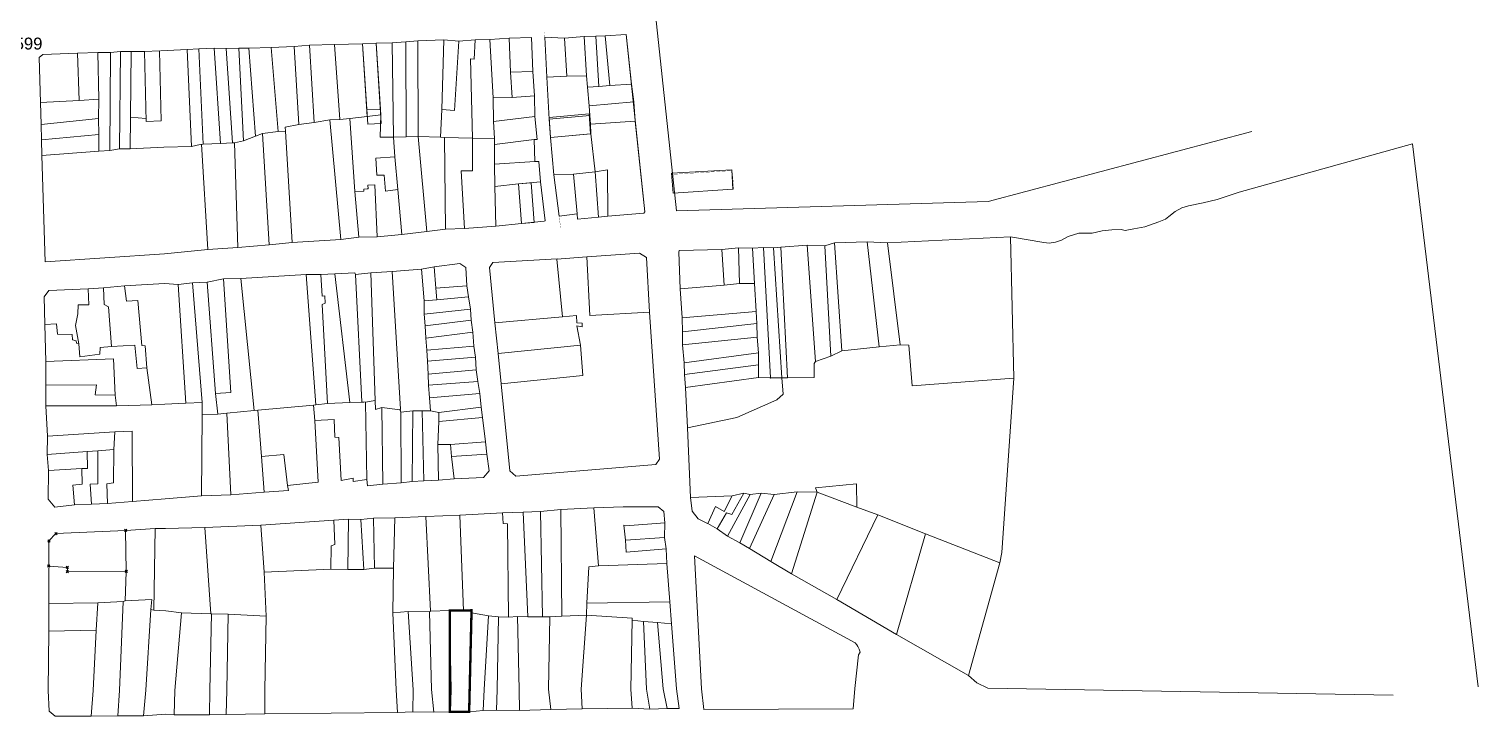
# Model space of a CAD drawing. Header units: millimetres. Extents: x 613361 to 614677, y 1317501 to 1318598.
# Drawn here: x 614068 to 614677, y 1317911 to 1318200 of the extents above; entities that cross this region are included whole.
import ezdxf

# ---------------------------------------------------------------- set-up
doc = ezdxf.new("R2010")
doc.units = ezdxf.units.MM
doc.header["$PDMODE"] = 35
doc.header["$PDSIZE"] = 0.5
for name, color, linetype in [('2', 7, 'Continuous'), ('6', 7, 'Continuous'), ('CVL_CUADCON_LIN', 8, 'Continuous'), ('CVL_CUADCON_TIT', 1, 'Continuous'), ('CVL_PUNTO', 250, 'Continuous')]:
    doc.layers.add(name, color=color, linetype=linetype)
doc.layers.add('muebles', color=7, linetype='Continuous', lineweight=0, true_color=0x404040)
doc.layers.add('Nivel 2', color=7, linetype='Continuous', lineweight=0)
doc.styles.add('HECTOR LOPEZ', font='arial.ttf')
doc.dimstyles.get("Standard").update_dxf_attribs({"dimtxt": 5, "dimasz": 0.18, "dimexe": 0.18, "dimexo": 0.0625, "dimgap": 0.09, "dimtad": 0, "dimtih": 1, "dimtoh": 1, "dimdec": 4, "dimzin": 0, "dimdsep": 46, "dimtxsty": 'HECTOR LOPEZ', "dimcen": 0.09, "dimadec": 0, "dimazin": 0, "dimtfac": 1, "dimtdec": 4, "dimtofl": 0, "dimtmove": 2, "dimatfit": 3, "dimfxl": 0.18, "dimtolj": 1, "dimtzin": 0, "dimarcsym": 0})

# ---------------------------------------------------------------- blocks, each defined once
blk = doc.blocks.new('*D303')
at = {"color": 0, "linetype": 'ByBlock', "lineweight": -2, "transparency": 16777216}
for p, q in [((614058.18, 1318188.68), (614059.2, 1318190.19)), ((614059.25, 1318189.94), (614060.99, 1318188.76)), ((614060.21, 1318187.3), (614061.24, 1318188.8))]:
    blk.add_line(p, q, dxfattribs=at)
at = {"color": 0, "linetype": 'ByBlock', "transparency": 16777216}
for points in [[(614059.27, 1318189.96), (614059.23, 1318189.91), (614059.1, 1318190.04)], [(614061, 1318188.78), (614060.97, 1318188.73), (614061.14, 1318188.66)]]:
    blk.add_solid(points, dxfattribs=at)
at = {"layer": 'Defpoints', "color": 0, "linetype": 'ByBlock', "transparency": 16777216}
for p in [(614058.14, 1318188.63), (614060.18, 1318187.25), (614061.14, 1318188.66)]:
    blk.add_point(p, dxfattribs=at)
at = {"color": 0, "linetype": 'ByBlock', "lineweight": 0, "transparency": 16777216, "insert": (614063.12, 1318193.75), "char_height": 5, "attachment_point": 5, "style": 'HECTOR LOPEZ'}
blk.add_mtext('\\A1;2.4599', dxfattribs=at)

msp = doc.modelspace()

# ---------------------------------------------------------------- linework, layer by layer
at = {"color": 1, "linetype": 'ByBlock', "lineweight": 0, "flags": 128}
for points in [[(614273.79665, 1318134.81979), (614279.05326, 1318135.31626), (614280.32778, 1318118.69086)], [(614275.07365, 1318118.16879), (614273.79665, 1318134.8199)], [(614275.07365, 1318118.16879), (614280.32778, 1318118.69086)]]:
    msp.add_lwpolyline(points, dxfattribs=at)
msp.add_lwpolyline([(614275.07365, 1318118.16879), (614280.32645, 1318118.70824), (614279.05326, 1318135.31626), (614273.79665, 1318134.8199)], close=True, dxfattribs=at)
at = {"layer": '2', "color": 1, "linetype": 'ByBlock', "lineweight": 0}
for p, q in [((614269.86165, 1318196.09379), (614261.77965, 1318195.47979)), ((614270.37465, 1318181.77779), (614269.86165, 1318196.09379)), ((614293.04165, 1318196.10879), (614301.27665, 1318196.72279)), ((614293.04165, 1318196.10879), (614294.06365, 1318180.11779)), ((614301.27665, 1318196.72279), (614306.30965, 1318196.87879)), ((614301.27665, 1318196.72279), (614302.34965, 1318180.22379)), ((614306.30965, 1318196.87879), (614310.22365, 1318196.98179)), ((614306.30965, 1318196.87879), (614307.53665, 1318175.81079)), ((614310.22365, 1318196.98179), (614312.11165, 1318176.16879)), ((614097.11365, 1318190.09779), (614088.57965, 1318189.74579)), ((614097.44165, 1318170.39479), (614097.11365, 1318190.09779)), ((614097.11365, 1318190.09779), (614102.45065, 1318190.02579)), ((614102.45065, 1318190.02579), (614102.04865, 1318148.88679)), ((614102.45065, 1318190.02579), (614106.56365, 1318190.40479)), ((614106.10965, 1318149.56879), (614106.56365, 1318190.40479)), ((614106.56365, 1318190.40479), (614111.13665, 1318190.42979)), ((614111.13665, 1318190.42979), (614110.85365, 1318162.85079)), ((614111.13665, 1318190.42979), (614116.57864, 1318190.51171)), ((614134.59465, 1318191.33879), (614139.52565, 1318191.64679)), ((614139.52565, 1318191.64679), (614145.92965, 1318191.85379)), ((614139.52565, 1318191.64679), (614141.31865, 1318151.54179)), ((614145.92965, 1318191.85379), (614148.53665, 1318151.79979)), ((614145.92965, 1318191.85379), (614151.01365, 1318191.70479)), ((614151.01365, 1318191.70479), (614156.24965, 1318191.91079)), ((614151.01365, 1318191.70479), (614153.61965, 1318152.15779)), ((614156.24965, 1318191.91079), (614158.24565, 1318152.97379)), ((614160.51965, 1318191.81179), (614156.24965, 1318191.91079)), ((614160.51965, 1318191.81179), (614169.82165, 1318192.17279)), ((614163.22665, 1318154.95679), (614160.51965, 1318191.81179)), ((614169.82165, 1318192.17279), (614179.53065, 1318192.53479)), ((614169.82165, 1318192.17279), (614172.88465, 1318156.84079)), ((614179.53065, 1318192.53479), (614185.98665, 1318193.09679)), ((614179.53065, 1318192.53479), (614181.47365, 1318159.79079)), ((614185.98665, 1318193.09679), (614196.40765, 1318193.35779)), ((614185.98665, 1318193.09679), (614187.92965, 1318160.60679)), ((614196.40765, 1318193.35779), (614208.30265, 1318193.66979)), ((614196.40765, 1318193.35779), (614198.70565, 1318161.88279)), ((614208.30265, 1318193.66979), (614214.04665, 1318194.02879)), ((614208.30265, 1318193.66979), (614210.24465, 1318163.10879)), ((614214.04665, 1318194.02879), (614220.70565, 1318194.13379)), ((614214.04665, 1318194.02879), (614215.88765, 1318163.92479)), ((614226.39965, 1318194.49279), (614220.70565, 1318194.13379)), ((614220.70565, 1318194.13379), (614221.27865, 1318154.48479)), ((614226.39965, 1318194.49279), (614231.43165, 1318194.90279)), ((614226.61665, 1318154.69179), (614226.39965, 1318194.49279)), ((614231.43165, 1318194.90279), (614242.41165, 1318195.31579)), ((614231.43165, 1318194.90279), (614231.59765, 1318154.79579)), ((614241.50665, 1318166.12379), (614242.41165, 1318195.31579)), ((614242.41165, 1318195.31579), (614248.66465, 1318194.76079)), ((614248.66465, 1318194.76079), (614246.89565, 1318165.72079)), ((614248.66465, 1318194.76079), (614255.52665, 1318195.37479)), ((614255.52665, 1318195.37479), (614255.17365, 1318187.25079)), ((614261.77965, 1318195.47979), (614255.52665, 1318195.37479)), ((614261.77965, 1318195.47979), (614263.05865, 1318171.01079)), ((614088.57965, 1318189.74579), (614089.21265, 1318169.89079)), ((614255.17365, 1318187.25079), (614253.64865, 1318187.40279)), ((614253.64865, 1318187.40279), (614254.47365, 1318154.04879)), ((614279.77865, 1318182.08879), (614270.37465, 1318181.77779)), ((614271.03965, 1318171.16779), (614270.37465, 1318181.77779)), ((614279.77865, 1318182.08879), (614280.44365, 1318171.83379)), ((614294.06365, 1318180.11779), (614285.72765, 1318179.70579)), ((614285.72765, 1318179.70579), (614286.69965, 1318162.03979)), ((614302.34965, 1318180.22379), (614294.06365, 1318180.11779)), ((614302.34965, 1318180.22379), (614302.70765, 1318175.45179)), ((614280.44365, 1318171.83379), (614271.03965, 1318171.16779)), ((614280.44365, 1318171.83379), (614280.59865, 1318163.15279)), ((614307.53665, 1318175.81079), (614302.70765, 1318175.45179)), ((614302.70765, 1318175.45179), (614303.42165, 1318167.58379)), ((614312.11165, 1318176.16879), (614307.53665, 1318175.81079)), ((614312.11165, 1318176.16879), (614321.26165, 1318176.78379)), ((614321.26165, 1318176.78379), (614322.22965, 1318169.37179)), ((614073.00765, 1318169.03879), (614089.21265, 1318169.89079)), ((614073.26865, 1318159.84779), (614073.00765, 1318169.03879)), ((614089.21265, 1318169.89079), (614097.44165, 1318170.39479)), ((614097.44165, 1318170.39479), (614097.38965, 1318162.36979)), ((614241.50665, 1318166.12379), (614241.00265, 1318154.44679)), ((614246.89565, 1318165.72079), (614241.50665, 1318166.12379)), ((614263.05865, 1318171.01079), (614271.03965, 1318171.16779)), ((614263.26565, 1318161.11079), (614263.05865, 1318171.01079)), ((614322.22965, 1318169.37179), (614303.42165, 1318167.58379)), ((614303.42165, 1318167.58379), (614303.77865, 1318163.52279)), ((614322.74065, 1318161.24979), (614322.22965, 1318169.37179)), ((614097.38965, 1318162.36979), (614073.26865, 1318159.84779)), ((614073.26865, 1318159.84779), (614073.36065, 1318153.34779)), ((614097.48265, 1318155.66579), (614097.38965, 1318162.36979)), ((614110.85365, 1318162.85079), (614110.68165, 1318149.64579)), ((614110.85365, 1318162.85079), (614117.28205, 1318162.27842)), ((614181.47365, 1318159.79079), (614175.78065, 1318158.61979)), ((614187.92965, 1318160.60679), (614181.47365, 1318159.79079)), ((614194.53765, 1318161.82979), (614187.92965, 1318160.60679)), ((614198.70565, 1318161.88279), (614194.53765, 1318161.82979)), ((614199.18065, 1318111.57279), (614194.53765, 1318161.82979)), ((614198.70565, 1318161.88279), (614202.92465, 1318162.29179)), ((614210.24465, 1318163.10879), (614202.92465, 1318162.29179)), ((614205.01965, 1318131.62979), (614202.92465, 1318162.29179)), ((614215.88765, 1318163.92479), (614210.24465, 1318163.10879)), ((614215.88765, 1318163.92479), (614215.68665, 1318154.53279)), ((614280.59865, 1318163.15279), (614263.26565, 1318161.11079)), ((614263.67465, 1318153.95279), (614263.26565, 1318161.11079)), ((614281.61865, 1318153.50779), (614280.59865, 1318163.15279)), ((614303.77865, 1318163.52279), (614286.69965, 1318162.03979)), ((614286.69965, 1318162.03979), (614287.26165, 1318154.32279)), ((614304.03465, 1318159.96879), (614303.77865, 1318163.52279)), ((614304.03465, 1318159.96879), (614322.74065, 1318161.24979)), ((614304.08665, 1318155.85679), (614304.03465, 1318159.96879)), ((614097.48265, 1318155.66579), (614073.36065, 1318153.34779)), ((614073.36065, 1318153.34779), (614073.55365, 1318146.84779)), ((614097.47665, 1318148.60679), (614097.48265, 1318155.66579)), ((614158.24565, 1318152.97379), (614163.22665, 1318154.95679)), ((614166.27565, 1318155.97379), (614163.22665, 1318154.95679)), ((614172.88465, 1318156.84079), (614166.27565, 1318155.97379)), ((614169.08765, 1318109.21879), (614166.27565, 1318155.97379)), ((614175.88365, 1318157.04579), (614172.88465, 1318156.84079)), ((614175.78065, 1318158.61979), (614175.88365, 1318157.04579)), ((614178.69565, 1318110.23979), (614175.88365, 1318157.04579)), ((614215.68665, 1318154.53279), (614221.27865, 1318154.48479)), ((614221.27865, 1318154.48479), (614226.61665, 1318154.69179)), ((614221.27865, 1318154.48479), (614221.78965, 1318146.26079)), ((614231.59765, 1318154.79579), (614226.61665, 1318154.69179)), ((614235.32265, 1318114.84479), (614231.59765, 1318154.79579)), ((614241.00265, 1318154.44679), (614231.59765, 1318154.79579)), ((614242.62865, 1318154.29579), (614241.00265, 1318154.44679)), ((614254.47365, 1318154.04879), (614242.62865, 1318154.29579)), ((614242.62865, 1318154.29579), (614243.04865, 1318115.91479)), ((614254.47365, 1318154.04879), (614263.67465, 1318153.95279)), ((614254.47365, 1318154.04879), (614254.47865, 1318140.39279)), ((614263.67465, 1318153.95279), (614263.62465, 1318151.46579)), ((614263.62465, 1318151.46579), (614280.39865, 1318153.50679)), ((614280.39865, 1318153.50679), (614281.61865, 1318153.50779)), ((614280.39865, 1318153.50679), (614280.65665, 1318144.26679)), ((614287.26165, 1318154.32279), (614304.08665, 1318155.85679)), ((614287.26165, 1318154.32279), (614288.58865, 1318138.63679)), ((614304.08665, 1318155.85679), (614305.97265, 1318139.91679)), ((614073.55365, 1318146.84779), (614097.47665, 1318148.60679)), ((614102.04865, 1318148.88679), (614097.47665, 1318148.60679)), ((614102.04865, 1318148.88679), (614106.10965, 1318149.56879)), ((614110.68165, 1318149.64579), (614106.10965, 1318149.56879)), ((614136.38765, 1318150.62479), (614139.99665, 1318151.43879)), ((614141.31865, 1318151.54179), (614139.99665, 1318151.43879)), ((614143.26565, 1318107.27279), (614140.65765, 1318151.48979)), ((614148.53665, 1318151.79979), (614141.31865, 1318151.54179)), ((614153.61965, 1318152.15779), (614148.53665, 1318151.79979)), ((614153.61965, 1318152.15779), (614154.43265, 1318152.10779)), ((614158.24565, 1318152.97379), (614154.43265, 1318152.10779)), ((614155.92265, 1318108.09379), (614154.43265, 1318152.10779)), ((614263.62465, 1318151.46579), (614263.62765, 1318143.13979)), ((614221.78965, 1318146.26079), (614213.85965, 1318145.59579)), ((614213.85965, 1318145.59579), (614214.26965, 1318138.53979)), ((614221.78965, 1318146.26079), (614223.06565, 1318132.50379)), ((614280.65665, 1318144.26679), (614263.62765, 1318143.13979)), ((614263.62765, 1318143.13979), (614263.83365, 1318133.74779)), ((614282.33365, 1318144.26779), (614280.65665, 1318144.26679)), ((614282.99765, 1318135.68879), (614282.33365, 1318144.26779)), ((614214.26965, 1318138.53979), (614217.31965, 1318138.49079)), ((614217.31965, 1318138.49079), (614217.82965, 1318131.73879)), ((614254.47865, 1318140.39279), (614249.64865, 1318140.38979)), ((614249.64865, 1318140.38979), (614251.08065, 1318116.17379)), ((614273.79665, 1318134.81979), (614282.99765, 1318135.68879)), ((614288.58865, 1318138.63679), (614296.92465, 1318138.99779)), ((614305.97265, 1318139.91679), (614296.92465, 1318138.99779)), ((614296.92465, 1318138.99779), (614298.35365, 1318122.24479)), ((614305.97265, 1318139.91679), (614311.15765, 1318140.78279)), ((614307.30165, 1318120.82879), (614305.97265, 1318139.91679)), ((614311.15765, 1318140.78279), (614311.26665, 1318121.23779)), ((614205.01965, 1318131.62979), (614208.83265, 1318131.83479)), ((614206.65365, 1318112.44079), (614205.01965, 1318131.62979)), ((614208.73065, 1318132.59679), (614210.20465, 1318132.80079)), ((614208.83265, 1318131.83479), (614208.73065, 1318132.59679)), ((614210.20465, 1318132.80079), (614210.56065, 1318132.80079)), ((614210.50865, 1318134.27279), (614213.35565, 1318134.47779)), ((614210.56065, 1318132.80079), (614210.50865, 1318134.27279)), ((614213.35565, 1318134.47779), (614214.32865, 1318112.59779)), ((614217.82965, 1318131.73879), (614223.06565, 1318132.50379)), ((614223.06565, 1318132.50379), (614224.69865, 1318113.61879)), ((614263.83365, 1318133.74779), (614273.79665, 1318134.81979)), ((614264.24665, 1318117.14679), (614263.83365, 1318133.74779)), ((614273.79665, 1318134.81979), (614275.07365, 1318118.16879)), ((614251.08065, 1318116.17379), (614264.24665, 1318117.14679)), ((614275.07365, 1318118.16879), (614264.24665, 1318117.14679)), ((614298.35365, 1318122.24479), (614298.50765, 1318120.11279)), ((614298.50765, 1318120.11279), (614307.30165, 1318120.82879)), ((614311.26665, 1318121.23779), (614307.30165, 1318120.82879)), ((614178.69565, 1318110.23979), (614199.18065, 1318111.57279)), ((614199.18065, 1318111.57279), (614206.65365, 1318112.44079)), ((614214.32865, 1318112.59779), (614206.65365, 1318112.44079)), ((614224.69865, 1318113.61879), (614214.32865, 1318112.59779)), ((614224.69865, 1318113.61879), (614235.32265, 1318114.84479)), ((614243.04865, 1318115.91479), (614235.32265, 1318114.84479)), ((614251.08065, 1318116.17379), (614243.04865, 1318115.91479)), ((614428.74665, 1318110.09179), (614480.34265, 1318112.56079)), ((614480.34265, 1318112.56079), (614481.78665, 1318053.21379)), ((614143.26565, 1318107.27279), (614155.92265, 1318108.09379)), ((614155.92265, 1318108.09379), (614169.08765, 1318109.21879)), ((614169.08765, 1318109.21879), (614178.69565, 1318110.23979)), ((614359.20765, 1318107.35779), (614366.17165, 1318108.07279)), ((614360.17865, 1318092.33079), (614359.20765, 1318107.35779)), ((614366.17165, 1318108.07279), (614366.63365, 1318093.04579)), ((614366.17165, 1318108.07279), (614372.01765, 1318107.87279)), ((614372.01765, 1318107.87279), (614376.64265, 1318108.12979)), ((614372.01765, 1318107.87279), (614372.88665, 1318093.09979)), ((614376.64265, 1318108.12979), (614379.61065, 1318053.35379)), ((614376.64265, 1318108.12979), (614380.91265, 1318108.03079)), ((614380.91265, 1318108.03079), (614384.01365, 1318108.23579)), ((614380.91265, 1318108.03079), (614384.38865, 1318053.35679)), ((614384.01365, 1318108.23579), (614395.04465, 1318109.15679)), ((614384.01365, 1318108.23579), (614386.72665, 1318053.45979)), ((614395.04465, 1318109.15679), (614398.46765, 1318060.21879)), ((614395.04465, 1318109.15679), (614402.41565, 1318108.90779)), ((614402.41565, 1318108.90779), (614406.48165, 1318110.07779)), ((614402.41565, 1318108.90779), (614404.97365, 1318062.55779)), ((614406.48165, 1318110.07779), (614420.15565, 1318110.49179)), ((614406.48165, 1318110.07779), (614409.54765, 1318064.79479)), ((614420.15565, 1318110.49179), (614425.20365, 1318066.47979)), ((614420.15565, 1318110.49179), (614428.74665, 1318110.09179)), ((614434.04865, 1318067.24679), (614428.74665, 1318110.09179)), ((614233.04065, 1318099.05379), (614220.68865, 1318098.03079)), ((614238.37765, 1318099.97179), (614233.04065, 1318099.05379)), ((614233.04065, 1318099.05379), (614234.11265, 1318085.75379)), ((614238.37765, 1318099.97179), (614239.04165, 1318091.08779)), ((614302.47765, 1318104.22479), (614289.87165, 1318103.30379)), ((614289.87165, 1318103.30379), (614292.21765, 1318079.08879)), ((614302.47765, 1318104.22479), (614303.70665, 1318079.55279)), ((614130.76465, 1318092.64479), (614136.81365, 1318093.35879)), ((614134.08665, 1318042.79279), (614130.76465, 1318092.64479)), ((614136.81365, 1318093.35879), (614142.96465, 1318093.56579)), ((614136.81365, 1318093.35879), (614140.84765, 1318043.05079)), ((614149.87765, 1318094.99179), (614142.96465, 1318093.56579)), ((614142.96465, 1318093.56579), (614146.48865, 1318046.86179)), ((614149.87765, 1318094.99179), (614157.09665, 1318095.14879)), ((614152.99565, 1318047.22079), (614149.87765, 1318094.99179)), ((614184.59665, 1318096.78979), (614157.09665, 1318095.14879)), ((614157.09665, 1318095.14879), (614162.70665, 1318039.71379)), ((614190.69665, 1318096.74279), (614184.59665, 1318096.78979)), ((614184.59665, 1318096.78979), (614188.58065, 1318042.01479)), ((614196.64465, 1318097.10179), (614190.69665, 1318096.74279)), ((614190.69665, 1318096.74279), (614191.30965, 1318087.70679)), ((614204.98065, 1318097.56479), (614196.64465, 1318097.10179)), ((614196.64465, 1318097.10179), (614202.96665, 1318043.08979)), ((614205.33665, 1318096.75279), (614204.98065, 1318097.56479)), ((614205.33665, 1318096.75279), (614211.74165, 1318097.51779)), ((614207.94765, 1318043.29579), (614205.33665, 1318096.75279)), ((614211.74165, 1318097.51779), (614220.68865, 1318098.03079)), ((614211.74165, 1318097.51779), (614213.48865, 1318043.85779)), ((614220.68865, 1318098.03079), (614224.21565, 1318040.20879)), ((614366.63365, 1318093.04579), (614360.17865, 1318092.33079)), ((614372.88665, 1318093.09979), (614366.63365, 1318093.04579)), ((614373.55165, 1318081.22079), (614372.88665, 1318093.09979)), ((614099.46365, 1318091.17779), (614093.06365, 1318090.78679)), ((614093.06365, 1318090.78679), (614093.25865, 1318084.03279)), ((614099.46365, 1318091.17779), (614108.30065, 1318092.03979)), ((614099.76165, 1318084.17079), (614099.46365, 1318091.17779)), ((614108.30065, 1318092.03979), (614109.15465, 1318085.54379)), ((614191.30965, 1318087.70679), (614192.42865, 1318087.91079)), ((614192.42865, 1318087.91079), (614192.53065, 1318084.76279)), ((614239.04165, 1318091.08779), (614252.10565, 1318092.11079)), ((614239.44965, 1318086.11279), (614239.04165, 1318091.08779)), ((614252.76765, 1318087.44079), (614239.44965, 1318086.11279)), ((614252.10565, 1318092.11079), (614252.76765, 1318087.44079)), ((614252.76765, 1318087.44079), (614253.58365, 1318082.26279)), ((614341.72665, 1318090.84679), (614360.17865, 1318092.33079)), ((614341.72665, 1318090.84679), (614342.49265, 1318078.66279)), ((614088.65765, 1318080.29979), (614087.72265, 1318075.41879)), ((614088.78665, 1318084.10979), (614088.65765, 1318080.29979)), ((614093.25865, 1318084.03279), (614088.78665, 1318084.10979)), ((614101.54665, 1318083.26679), (614099.76165, 1318084.17079)), ((614102.87065, 1318066.56479), (614101.54665, 1318083.26679)), ((614109.15465, 1318085.54379), (614113.82765, 1318085.82379)), ((614113.82765, 1318085.82379), (614115.52165, 1318066.99079)), ((614192.53065, 1318084.76279), (614191.26065, 1318084.20379)), ((614191.26065, 1318084.20379), (614193.51165, 1318042.57579)), ((614234.11265, 1318085.75379), (614239.44965, 1318086.11279)), ((614234.11265, 1318085.75379), (614234.16565, 1318080.21979)), ((614253.58365, 1318082.26279), (614234.16565, 1318080.21979)), ((614253.58365, 1318082.26279), (614253.94065, 1318077.59279)), ((614303.70665, 1318079.55279), (614328.76665, 1318080.93879)), ((614342.49265, 1318078.66279), (614373.55165, 1318081.22079)), ((614373.85865, 1318076.24579), (614373.55165, 1318081.22079)), ((614079.74065, 1318076.03479), (614074.76265, 1318075.80379)), ((614074.76265, 1318075.80379), (614075.26665, 1318060.21479)), ((614080.17365, 1318071.82179), (614079.74065, 1318076.03479)), ((614087.72265, 1318075.41879), (614089.09265, 1318067.75779)), ((614234.16565, 1318080.21979), (614234.52265, 1318075.19479)), ((614234.52265, 1318075.19479), (614253.94065, 1318077.59279)), ((614234.52265, 1318075.19479), (614234.82965, 1318070.06679)), ((614253.94065, 1318077.59279), (614254.60365, 1318072.56679)), ((614292.21765, 1318079.08879), (614263.85365, 1318076.48179)), ((614263.85365, 1318076.48179), (614265.23065, 1318063.58779)), ((614292.21765, 1318079.08879), (614298.11465, 1318079.54979)), ((614298.11465, 1318079.54979), (614298.21765, 1318076.45279)), ((614298.21765, 1318076.45279), (614300.50465, 1318076.35279)), ((614300.50565, 1318074.77879), (614298.31965, 1318075.28479)), ((614298.31965, 1318075.28479), (614299.74565, 1318067.11179)), ((614300.50465, 1318076.35279), (614300.50565, 1318074.77879)), ((614342.49265, 1318078.66279), (614342.69865, 1318072.67279)), ((614342.69865, 1318072.67279), (614373.85865, 1318076.24579)), ((614373.85865, 1318076.24579), (614374.01265, 1318070.50979)), ((614086.27365, 1318071.60179), (614080.17365, 1318071.82179)), ((614086.43965, 1318069.36779), (614086.27365, 1318071.60179)), ((614087.96665, 1318068.96979), (614086.43965, 1318069.36779)), ((614088.17665, 1318067.95579), (614087.96665, 1318068.96979)), ((614254.60365, 1318072.56679), (614234.82965, 1318070.06679)), ((614234.82965, 1318070.06679), (614235.23865, 1318065.04079)), ((614254.60365, 1318072.56679), (614255.01165, 1318066.77979)), ((614342.70065, 1318067.34179), (614342.69865, 1318072.67279)), ((614374.01265, 1318070.50979), (614342.70065, 1318067.34179)), ((614374.57465, 1318063.85879), (614374.01265, 1318070.50979)), ((614089.09265, 1318067.75779), (614088.17665, 1318067.95579)), ((614089.09265, 1318067.75779), (614089.55765, 1318062.29979)), ((614089.55765, 1318062.29979), (614097.91665, 1318063.29079)), ((614097.91665, 1318063.29079), (614098.02665, 1318066.15279)), ((614098.02665, 1318066.15279), (614102.87065, 1318066.56479)), ((614112.62365, 1318067.17779), (614102.87065, 1318066.56479)), ((614113.65165, 1318057.27979), (614112.62365, 1318067.17779)), ((614115.52165, 1318066.99079), (614116.94465, 1318066.84679)), ((614116.94465, 1318066.84679), (614117.71465, 1318057.65879)), ((614235.23865, 1318065.04079), (614255.01165, 1318066.77979)), ((614235.23865, 1318065.04079), (614235.59565, 1318060.42179)), ((614255.72565, 1318062.10979), (614235.59565, 1318060.42179)), ((614255.01165, 1318066.77979), (614255.72565, 1318062.10979)), ((614255.72565, 1318062.10979), (614255.93065, 1318056.82979)), ((614265.23065, 1318063.58779), (614299.74565, 1318067.11179)), ((614266.50565, 1318050.94779), (614265.23065, 1318063.58779)), ((614299.74565, 1318067.11179), (614300.81765, 1318054.36979)), ((614342.70065, 1318067.34179), (614343.31265, 1318059.77779)), ((614343.31265, 1318059.77779), (614374.57465, 1318063.85879)), ((614374.57465, 1318063.85879), (614374.52465, 1318058.83279)), ((614404.97365, 1318062.55779), (614398.46765, 1318060.21879)), ((614409.54765, 1318064.79479), (614404.97365, 1318062.55779)), ((614425.20365, 1318066.47979), (614409.54765, 1318064.79479)), ((614425.20365, 1318066.47979), (614434.04865, 1318067.24679)), ((614437.70865, 1318067.19879), (614434.04865, 1318067.24679)), ((614439.13765, 1318050.03979), (614437.70865, 1318067.19879)), ((614075.26665, 1318060.21479), (614103.71665, 1318061.38879)), ((614075.26665, 1318060.21479), (614075.27865, 1318050.36179)), ((614103.71665, 1318061.38879), (614104.42165, 1318046.15679)), ((614117.71465, 1318057.65879), (614113.65165, 1318057.27979)), ((614119.69265, 1318042.07779), (614117.71465, 1318057.65879)), ((614235.59565, 1318060.42179), (614235.85165, 1318054.98979)), ((614235.85165, 1318054.98979), (614255.93065, 1318056.82979)), ((614255.93065, 1318056.82979), (614256.64365, 1318051.85479)), ((614343.31265, 1318059.77779), (614343.41565, 1318054.85379)), ((614374.52465, 1318058.83279), (614343.41565, 1318054.85379)), ((614374.62865, 1318053.55379), (614374.52465, 1318058.83279)), ((614398.46765, 1318060.21879), (614397.95965, 1318059.40579)), ((614397.95965, 1318059.40579), (614397.96165, 1318053.61879)), ((614075.27865, 1318050.36179), (614075.18065, 1318041.67679)), ((614096.46765, 1318050.48079), (614075.27865, 1318050.36179)), ((614095.98565, 1318046.26179), (614096.46765, 1318050.48079)), ((614235.85165, 1318054.98979), (614236.00565, 1318050.36979)), ((614256.64365, 1318051.85479), (614236.00565, 1318050.36979)), ((614236.00565, 1318050.36979), (614236.36365, 1318045.03979)), ((614256.64365, 1318051.85479), (614257.45865, 1318046.82979)), ((614300.81765, 1318054.36979), (614266.50565, 1318050.94779)), ((614343.41565, 1318054.85379), (614343.87565, 1318049.42179)), ((614343.87565, 1318049.42179), (614374.62865, 1318053.55379)), ((614379.61065, 1318053.35379), (614374.62865, 1318053.55379)), ((614379.40665, 1318053.20079), (614379.66165, 1318053.35379)), ((614384.38865, 1318053.35679), (614379.66165, 1318053.35379)), ((614386.72665, 1318053.45979), (614384.38865, 1318053.35679)), ((614384.38865, 1318053.35679), (614384.95065, 1318046.60479)), ((614397.96165, 1318053.61879), (614386.72665, 1318053.45979)), ((614481.78665, 1318053.21379), (614439.13765, 1318050.03979)), ((614481.78665, 1318053.21379), (614476.82965, 1317980.05479)), ((614104.42165, 1318046.15679), (614095.98565, 1318046.26179)), ((614104.85665, 1318041.63979), (614104.42165, 1318046.15679)), ((614146.48865, 1318046.86179), (614152.99565, 1318047.22079)), ((614147.40665, 1318038.13079), (614146.48865, 1318046.86179)), ((614213.48865, 1318043.85779), (614209.52365, 1318043.19479)), ((614213.64265, 1318040.10079), (614213.48865, 1318043.85779)), ((614236.36365, 1318045.03979), (614257.45865, 1318046.82979)), ((614236.36365, 1318045.03979), (614236.77165, 1318039.55679)), ((614257.45865, 1318046.82979), (614258.07065, 1318041.14379)), ((614344.79665, 1318032.46579), (614343.87565, 1318049.42179)), ((614382.30765, 1318044.11579), (614365.48465, 1318036.74379)), ((614384.95065, 1318046.60479), (614382.30765, 1318044.11579)), ((614075.86965, 1318028.98379), (614075.18065, 1318041.67679)), ((614075.18065, 1318041.67679), (614104.85665, 1318041.63979)), ((614104.85665, 1318041.63979), (614119.69265, 1318042.07779)), ((614140.84765, 1318043.05079), (614134.08665, 1318042.79279)), ((614140.84965, 1318037.82179), (614140.60665, 1318003.80679)), ((614140.84965, 1318037.82179), (614140.84765, 1318043.05079)), ((614147.40665, 1318038.13079), (614140.84965, 1318037.82179)), ((614151.32065, 1318038.58979), (614147.40665, 1318038.13079)), ((614162.70665, 1318039.71379), (614151.32065, 1318038.58979)), ((614151.32065, 1318038.58979), (614152.95965, 1318004.32279)), ((614162.70665, 1318039.71379), (614164.28265, 1318039.76579)), ((614187.61465, 1318041.96279), (614164.28265, 1318039.76579)), ((614164.28265, 1318039.76579), (614165.86565, 1318020.32279)), ((614188.58065, 1318042.01479), (614187.61465, 1318041.96279)), ((614187.61465, 1318041.96279), (614188.17665, 1318035.51579)), ((614188.58065, 1318042.01479), (614193.51165, 1318042.57579)), ((614193.51165, 1318042.57579), (614202.96665, 1318043.08979)), ((614202.96665, 1318043.08979), (614208.73565, 1318043.24579)), ((614209.52365, 1318043.19479), (614207.94765, 1318043.29579)), ((614209.52365, 1318043.19479), (614209.99265, 1318010.65379)), ((614216.38765, 1318040.91479), (614213.64265, 1318040.10079)), ((614224.01265, 1318040.00579), (614216.38765, 1318040.91479)), ((614216.38765, 1318040.91479), (614216.80465, 1318008.72879)), ((614223.80965, 1318039.80279), (614224.21565, 1318040.20879)), ((614224.36865, 1318039.04179), (614224.01265, 1318040.00579)), ((614229.35065, 1318039.55179), (614224.36865, 1318039.04179)), ((614224.36865, 1318039.04179), (614224.42965, 1318009.29179)), ((614229.35065, 1318039.55179), (614229.10665, 1318009.85279)), ((614233.36665, 1318039.50379), (614229.35065, 1318039.55179)), ((614236.77165, 1318039.55679), (614233.36665, 1318039.50379)), ((614233.36665, 1318039.50379), (614233.93565, 1318010.21179)), ((614236.77165, 1318039.55679), (614240.27965, 1318038.89879)), ((614258.07065, 1318041.14379), (614240.27965, 1318038.89879)), ((614240.27965, 1318038.89879), (614240.28065, 1318035.04079)), ((614258.07065, 1318041.14379), (614258.63165, 1318036.72779)), ((614188.17665, 1318035.51579), (614196.30965, 1318035.97779)), ((614189.55765, 1318009.62579), (614188.17665, 1318035.51579)), ((614196.30965, 1318035.97779), (614196.66765, 1318028.46479)), ((614240.28065, 1318035.04079), (614239.92865, 1318025.39479)), ((614240.28065, 1318035.04079), (614258.63165, 1318036.72779)), ((614258.63165, 1318036.72779), (614259.95665, 1318026.47379)), ((614365.48465, 1318036.74379), (614344.79665, 1318032.46579)), ((614344.79665, 1318032.46579), (614346.02665, 1318003.22479)), ((614075.81765, 1318021.21279), (614075.86965, 1318028.98379)), ((614075.86965, 1318028.98379), (614104.21465, 1318030.66579)), ((614104.21465, 1318030.66579), (614103.75265, 1318023.29879)), ((614111.47865, 1318031.01079), (614104.21465, 1318030.66579)), ((614111.66465, 1318001.45379), (614111.47865, 1318031.01079)), ((614196.66765, 1318028.46479), (614198.34565, 1318028.36379)), ((614198.34565, 1318028.36379), (614199.21565, 1318010.29179)), ((614259.95665, 1318026.47379), (614245.26665, 1318025.39779)), ((614259.95665, 1318026.47379), (614260.46665, 1318021.34579)), ((614075.81765, 1318021.21279), (614092.52765, 1318022.52579)), ((614076.31665, 1318014.56279), (614075.81765, 1318021.21279)), ((614097.09865, 1318022.80479), (614092.52765, 1318022.52579)), ((614092.52765, 1318022.52579), (614092.77565, 1318015.31479)), ((614103.75265, 1318023.29879), (614097.09865, 1318022.80479)), ((614097.13565, 1318008.93979), (614097.09865, 1318022.80479)), ((614103.68865, 1318009.28179), (614103.75265, 1318023.29879)), ((614165.86565, 1318020.32279), (614175.21865, 1318021.19179)), ((614165.86565, 1318020.32279), (614166.88765, 1318005.44779)), ((614175.21865, 1318021.19179), (614176.79865, 1318008.19579)), ((614239.92865, 1318025.39479), (614245.26665, 1318025.39779)), ((614240.18765, 1318010.36779), (614239.92865, 1318025.39479)), ((614245.26665, 1318025.39779), (614245.62365, 1318020.37179)), ((614245.62365, 1318020.37179), (614260.46665, 1318021.34579)), ((614245.62365, 1318020.37179), (614246.69465, 1318011.03179)), ((614076.31665, 1318014.56279), (614090.38665, 1318015.40279)), ((614090.38665, 1318015.40279), (614090.42865, 1318008.80079)), ((614092.77565, 1318015.31479), (614090.38665, 1318015.40279)), ((614090.42865, 1318008.80079), (614086.62065, 1318008.32279)), ((614086.62065, 1318008.32279), (614087.23165, 1318000.04779)), ((614093.78265, 1318008.71779), (614097.13565, 1318008.93979)), ((614094.44565, 1318000.34179), (614093.78265, 1318008.71779)), ((614100.89565, 1318008.96079), (614103.68865, 1318009.28179)), ((614101.15165, 1318000.58279), (614100.89565, 1318008.96079)), ((614176.79865, 1318008.19579), (614189.55765, 1318009.62579)), ((614177.10465, 1318006.16579), (614176.79865, 1318008.19579)), ((614199.21565, 1318010.29179), (614204.29865, 1318011.20879)), ((614204.29865, 1318011.20879), (614204.29965, 1318009.88879)), ((614204.29965, 1318009.88879), (614209.99265, 1318010.65379)), ((614209.99265, 1318010.65379), (614210.39965, 1318008.06479)), ((614210.39965, 1318008.06479), (614216.80465, 1318008.72879)), ((614216.80465, 1318008.72879), (614224.42965, 1318009.29179)), ((614224.42965, 1318009.29179), (614229.10665, 1318009.85279)), ((614229.10665, 1318009.85279), (614233.93565, 1318010.21179)), ((614233.93565, 1318010.21179), (614240.18765, 1318010.36779)), ((614246.69465, 1318011.03179), (614240.18765, 1318010.36779)), ((614415.66665, 1318008.90379), (614398.48565, 1318007.21779)), ((614398.48565, 1318007.21779), (614399.19765, 1318005.44079)), ((614415.87365, 1317999.15579), (614415.66665, 1318008.90379)), ((614101.15165, 1318000.58279), (614111.66465, 1318001.45379)), ((614140.60665, 1318003.80679), (614152.95965, 1318004.32279)), ((614152.95965, 1318004.32279), (614166.88765, 1318005.44779)), ((614166.88765, 1318005.44779), (614177.10465, 1318006.16579)), ((614346.02665, 1318003.22479), (614363.56365, 1318003.79379)), ((614363.56365, 1318003.79379), (614360.10965, 1317997.24279)), ((614371.08765, 1318004.40779), (614361.48565, 1317986.93779)), ((614368.44365, 1318005.01579), (614363.41465, 1317996.07779)), ((614368.44365, 1318005.01579), (614363.56365, 1318003.79379)), ((614375.71265, 1318004.96979), (614366.77365, 1317984.09879)), ((614371.08765, 1318004.40779), (614368.44365, 1318005.01579)), ((614381.15265, 1318004.41479), (614370.73965, 1317981.71479)), ((614375.71265, 1318004.96979), (614371.08765, 1318004.40779)), ((614381.15265, 1318004.41479), (614375.71265, 1318004.96979)), ((614390.81065, 1318005.48679), (614379.68765, 1317976.28779)), ((614390.81065, 1318005.48679), (614381.15265, 1318004.41479)), ((614388.48365, 1317971.11579), (614399.19765, 1318005.44079)), ((614399.19765, 1318005.44079), (614390.81065, 1318005.48679)), ((614399.19765, 1318005.44079), (614415.87365, 1317999.15579)), ((614087.23165, 1318000.04779), (614094.44565, 1318000.34179)), ((614094.44565, 1318000.34179), (614101.15165, 1318000.58279)), ((614221.84265, 1317994.61779), (614234.85565, 1317995.18479)), ((614234.85565, 1317995.18479), (614249.08865, 1317995.80279)), ((614236.85165, 1317955.43479), (614234.85565, 1317995.18479)), ((614266.98165, 1317996.72779), (614249.08865, 1317995.80279)), ((614249.08865, 1317995.80279), (614250.62765, 1317955.59579)), ((614275.72565, 1317997.03779), (614266.98165, 1317996.72779)), ((614266.98165, 1317996.72779), (614267.28865, 1317992.26079)), ((614283.04565, 1317997.34679), (614275.72565, 1317997.03779)), ((614275.72565, 1317997.03779), (614277.67265, 1317952.97279)), ((614291.48365, 1317998.16479), (614283.04565, 1317997.34679)), ((614283.04565, 1317997.34679), (614283.82365, 1317952.97679)), ((614305.46265, 1317998.78279), (614291.48365, 1317998.16479)), ((614291.48365, 1317998.16479), (614291.95665, 1317953.38779)), ((614317.76465, 1317999.19679), (614305.46265, 1317998.78279)), ((614305.46265, 1317998.78279), (614307.30065, 1317974.41579)), ((614356.44865, 1317999.37279), (614353.35065, 1317992.21279)), ((614360.10965, 1317997.24279), (614356.44865, 1317999.37279)), ((614361.12665, 1317996.68479), (614357.26565, 1317989.93079)), ((614363.41465, 1317996.07779), (614361.12665, 1317996.68479)), ((614407.44865, 1317960.36479), (614424.61865, 1317995.86179)), ((614415.87365, 1317999.15579), (614424.61865, 1317995.86179)), ((614424.61865, 1317995.86179), (614444.75065, 1317987.85279)), ((614108.89565, 1317989.35079), (614121.18765, 1317990.13079)), ((614120.64065, 1317955.89679), (614121.18765, 1317990.13079)), ((614142.03465, 1317990.55779), (614165.57065, 1317991.53679)), ((614144.58865, 1317954.31179), (614142.03465, 1317990.55779)), ((614196.17165, 1317993.63779), (614165.57065, 1317991.53679)), ((614165.57065, 1317991.53679), (614166.89865, 1317971.78979)), ((614202.32265, 1317994.09879), (614196.17165, 1317993.63779)), ((614196.17165, 1317993.63779), (614196.68365, 1317983.43379)), ((614202.32265, 1317994.09879), (614202.07565, 1317972.92779)), ((614207.55865, 1317993.89879), (614202.32265, 1317994.09879)), ((614212.79365, 1317994.51079), (614207.55865, 1317993.89879)), ((614207.55865, 1317993.89879), (614208.78565, 1317972.98279)), ((614212.79365, 1317994.51079), (614221.84265, 1317994.61779)), ((614213.25865, 1317973.44279), (614212.79365, 1317994.51079)), ((614221.84265, 1317994.61779), (614221.29065, 1317973.54979)), ((614267.28865, 1317992.26079), (614269.11865, 1317992.05879)), ((614269.11865, 1317992.05879), (614269.58965, 1317952.86679)), ((614318.68165, 1317991.22679), (614318.07165, 1317991.53079)), ((614318.07165, 1317991.53079), (614318.63365, 1317985.23579)), ((614335.25365, 1317992.55679), (614318.68165, 1317991.22679)), ((614335.15365, 1317986.36279), (614335.25365, 1317992.55679)), ((614353.35065, 1317992.21279), (614357.26565, 1317989.93079)), ((614357.26565, 1317989.93079), (614361.48565, 1317986.93779)), ((614196.68365, 1317983.43379), (614195.10765, 1317982.82379)), ((614318.63365, 1317985.23579), (614335.15365, 1317986.36279)), ((614319.04165, 1317980.20979), (614318.63365, 1317985.23579)), ((614335.15365, 1317986.36279), (614335.81665, 1317981.64179)), ((614361.48565, 1317986.93779), (614366.77365, 1317984.09879)), ((614366.77365, 1317984.09879), (614370.73965, 1317981.71479)), ((614432.56565, 1317945.60679), (614444.75065, 1317987.85279)), ((614444.75065, 1317987.85279), (614475.96765, 1317975.68879)), ((614195.10765, 1317982.82379), (614194.95865, 1317973.07579)), ((614335.81665, 1317981.64179), (614319.04165, 1317980.20979)), ((614335.81665, 1317981.64179), (614336.12365, 1317975.39779)), ((614370.73965, 1317981.71479), (614379.68765, 1317976.28779)), ((614476.82965, 1317980.05479), (614475.96765, 1317975.68879)), ((614076.45322, 1317973.65597), (614076.46465, 1317958.59579)), ((614108.57265, 1317959.79079), (614108.96217, 1317971.94184)), ((614166.89865, 1317971.78979), (614194.95865, 1317973.07579)), ((614166.89865, 1317971.78979), (614167.76965, 1317953.36079)), ((614194.95865, 1317973.07579), (614202.07565, 1317972.92779)), ((614202.07565, 1317972.92779), (614208.78565, 1317972.98279)), ((614208.78565, 1317972.98279), (614213.25865, 1317973.44279)), ((614221.29065, 1317973.54979), (614213.25865, 1317973.44279)), ((614220.99165, 1317954.71479), (614221.29065, 1317973.54979)), ((614303.33565, 1317974.10779), (614302.52765, 1317958.77579)), ((614307.30065, 1317974.41579), (614303.33565, 1317974.10779)), ((614336.12365, 1317975.39779), (614307.30065, 1317974.41579)), ((614337.34865, 1317959.30579), (614336.12365, 1317975.39779)), ((614379.68765, 1317976.28779), (614388.48365, 1317971.11579)), ((614407.44865, 1317960.36479), (614388.48365, 1317971.11579)), ((614475.96765, 1317975.68879), (614462.81765, 1317928.36479)), ((614076.46465, 1317958.59579), (614097.04265, 1317958.96479)), ((614076.53865, 1317946.96579), (614076.46465, 1317958.59579)), ((614097.04265, 1317958.96479), (614096.30265, 1317947.48279)), ((614097.04265, 1317958.96479), (614107.71065, 1317959.48179)), ((614107.71065, 1317959.48179), (614108.57265, 1317959.79079)), ((614108.57265, 1317959.79079), (614119.74965, 1317960.31079)), ((614119.74965, 1317960.31079), (614119.31865, 1317956.09279)), ((614302.27565, 1317953.69879), (614302.52765, 1317958.77579)), ((614302.52765, 1317958.77579), (614337.34865, 1317959.30579)), ((614337.34865, 1317959.30579), (614337.96265, 1317950.16779)), ((614432.56565, 1317945.60679), (614407.44865, 1317960.36479)), ((614119.31865, 1317956.09279), (614120.64065, 1317955.89679)), ((614144.58865, 1317954.31179), (614132.23565, 1317954.76079)), ((614144.79265, 1317954.36179), (614144.58865, 1317954.31179)), ((614151.85865, 1317954.11279), (614144.79265, 1317954.36179)), ((614167.76965, 1317953.36079), (614151.85865, 1317954.11279)), ((614227.39665, 1317955.32779), (614220.99165, 1317954.71479)), ((614236.39465, 1317955.18079), (614227.39665, 1317955.32779)), ((614236.85165, 1317955.43479), (614236.39465, 1317955.18079)), ((614244.83265, 1317955.74479), (614236.85165, 1317955.43479)), ((614250.62765, 1317955.59579), (614244.83265, 1317955.74479)), ((614250.62765, 1317955.59579), (614254.03365, 1317955.69979)), ((614254.03365, 1317955.69979), (614253.98365, 1317954.73479)), ((614253.98365, 1317954.73479), (614261.10065, 1317953.41979)), ((614261.10065, 1317953.41979), (614265.37065, 1317953.06679)), ((614265.37065, 1317953.06679), (614269.58965, 1317952.86679)), ((614269.58965, 1317952.86679), (614273.40265, 1317953.22379)), ((614277.67265, 1317952.97279), (614273.40265, 1317953.22379)), ((614277.67265, 1317952.97279), (614283.82365, 1317952.97679)), ((614286.92365, 1317953.07979), (614283.82365, 1317952.97679)), ((614291.95665, 1317953.38779), (614286.92365, 1317953.07979)), ((614291.95665, 1317953.38779), (614302.27565, 1317953.69879)), ((614302.27565, 1317953.69879), (614321.49165, 1317952.54379)), ((614321.49165, 1317952.54379), (614321.44065, 1317950.66479)), ((614096.30265, 1317947.48279), (614076.53865, 1317946.96579)), ((614326.32065, 1317951.02379), (614321.46665, 1317951.60379)), ((614332.16665, 1317950.67179), (614326.32065, 1317951.02379)), ((614337.96265, 1317950.16779), (614332.16665, 1317950.67179)), ((614462.81765, 1317928.36479), (614432.56565, 1317945.60679)), ((614076.23865, 1317922.04779), (614076.58565, 1317913.46379)), ((614094.31565, 1317911.39079), (614095.08965, 1317922.12579)), ((614105.53965, 1317911.42879), (614106.16865, 1317922.17179)), ((614116.30665, 1317911.41479), (614117.29665, 1317922.21879)), ((614129.19265, 1317911.83179), (614129.45165, 1317922.17479)), ((614143.98665, 1317911.86479), (614144.14265, 1317922.21579)), ((614151.00165, 1317911.98179), (614151.20865, 1317922.23479)), ((614167.16765, 1317912.32279), (614167.22065, 1317922.27979)), ((614222.88665, 1317912.80279), (614222.37565, 1317922.43379)), ((614229.44365, 1317913.17279), (614229.54165, 1317922.45379)), ((614238.18865, 1317912.98879), (614237.16765, 1317922.47479)), ((614245.20365, 1317913.10679), (614245.50465, 1317922.49779)), ((614253.03365, 1317913.17479), (614253.23165, 1317922.51979)), ((614258.87865, 1317913.74579), (614259.38165, 1317922.53679)), ((614264.52165, 1317913.85979), (614264.82165, 1317922.55179)), ((614274.23165, 1317913.67879), (614273.97165, 1317922.57779)), ((614287.39865, 1317914.11479), (614286.42565, 1317922.61179)), ((614300.51465, 1317914.39779), (614300.09965, 1317922.64979)), ((614321.56065, 1317914.74879), (614320.99365, 1317922.70879)), ((614328.93365, 1317914.20779), (614327.50065, 1317922.72679)), ((614336.25365, 1317914.57879), (614334.56665, 1317922.74579)), ((614341.18465, 1317914.58979), (614340.05565, 1317922.76179)), ((614350.57865, 1317922.79079), (614351.60765, 1317914.15679)), ((614414.34265, 1317914.34779), (614415.03665, 1317922.97079)), ((614641.17365, 1317920.13479), (614470.90265, 1317923.12579)), ((614076.58565, 1317913.46379), (614079.13065, 1317911.38979)), ((614079.13065, 1317911.38979), (614094.31565, 1317911.39079)), ((614094.31565, 1317911.39079), (614105.53965, 1317911.42879)), ((614105.53965, 1317911.42879), (614116.30665, 1317911.41479)), ((614116.30665, 1317911.41479), (614125.59765, 1317912.22979)), ((614125.59765, 1317912.22979), (614129.19265, 1317911.83179)), ((614129.19265, 1317911.83179), (614143.98665, 1317911.86479)), ((614143.98665, 1317911.86479), (614151.00165, 1317911.98179)), ((614151.00165, 1317911.98179), (614167.16765, 1317912.32279)), ((614167.16765, 1317912.32279), (614222.88665, 1317912.80279)), ((614222.88665, 1317912.80279), (614229.44365, 1317913.17279)), ((614229.44365, 1317913.17279), (614238.18865, 1317912.98879)), ((614238.18865, 1317912.98879), (614245.20365, 1317913.10679)), ((614245.20365, 1317913.10679), (614253.03365, 1317913.17479)), ((614253.03365, 1317913.17479), (614258.87865, 1317913.74579)), ((614258.87865, 1317913.74579), (614264.52165, 1317913.85979)), ((614264.52165, 1317913.85979), (614274.23165, 1317913.67879)), ((614274.23165, 1317913.67879), (614287.39865, 1317914.11479)), ((614287.39865, 1317914.11479), (614300.51465, 1317914.39779)), ((614300.51465, 1317914.39779), (614321.56065, 1317914.74879)), ((614321.56065, 1317914.74879), (614328.93365, 1317914.20779)), ((614328.93365, 1317914.20779), (614336.25365, 1317914.57879)), ((614336.25365, 1317914.57879), (614341.18465, 1317914.58979)), ((614351.60765, 1317914.15679), (614414.34265, 1317914.34779))]:
    msp.add_line(p, q, dxfattribs=at)
for points in [[(614581.74065, 1318156.89279), (614471.08565, 1318127.48079), (614340.18965, 1318123.59079), (614325.34965, 1318262.38079)], [(614269.86165, 1318196.09379), (614279.21465, 1318196.30279), (614279.77865, 1318182.08879)], [(614293.04165, 1318196.10879), (614284.80665, 1318196.45879), (614285.72765, 1318179.70579)], [(614310.22365, 1318196.98179), (614319.01765, 1318197.54579), (614321.26165, 1318176.78379)], [(614073.00765, 1318169.03879), (614072.38065, 1318187.92779), (614073.94765, 1318189.25779), (614088.57965, 1318189.74579)], [(614322.74065, 1318161.24979), (614326.82065, 1318123.12579), (614326.36365, 1318122.56679), (614311.26665, 1318121.23779)], [(614282.99765, 1318135.68879), (614284.98565, 1318119.29179), (614284.52865, 1318119.13979), (614275.07365, 1318118.16879)], [(614288.58865, 1318138.63679), (614290.78065, 1318121.27579), (614298.35365, 1318122.24479)], [(614302.47765, 1318104.22479), (614324.58965, 1318105.76179), (614327.48865, 1318103.98679), (614328.76665, 1318080.93879)], [(614341.72665, 1318090.84679), (614341.05965, 1318106.12779), (614341.26265, 1318106.93979), (614359.20765, 1318107.35779)], [(614238.37765, 1318099.97179), (614249.10365, 1318101.44979), (614251.69665, 1318099.77679), (614252.10565, 1318092.11079)], [(614263.85365, 1318076.48179), (614261.55765, 1318099.78279), (614262.98065, 1318101.91579), (614289.97265, 1318103.45579)], [(614074.76265, 1318075.80379), (614074.48565, 1318087.48279), (614076.55365, 1318090.03379), (614093.06365, 1318090.78679)], [(614328.76665, 1318080.93879), (614332.95665, 1318019.30979), (614331.43265, 1318017.07479), (614272.67065, 1318012.11379), (614270.17865, 1318014.29579), (614266.50565, 1318050.94779)], [(614260.46665, 1318021.34579), (614261.38465, 1318014.34079), (614259.09765, 1318011.59779), (614246.69465, 1318011.03179)], [(614076.31665, 1318014.56279), (614076.24065, 1318002.42379), (614079.00465, 1317999.13879), (614087.23165, 1318000.04779)], [(614346.02665, 1318003.22479), (614346.68965, 1317997.43779), (614349.28265, 1317994.13979), (614353.09665, 1317992.21279)], [(614317.76465, 1317999.19679), (614332.45565, 1317999.25679), (614334.79465, 1317997.22679), (614335.25365, 1317992.55679)]]:
    msp.add_lwpolyline(points, dxfattribs=at)
at = {"layer": '6', "color": 1, "linetype": 'ByBlock', "lineweight": 0}
for p, q in [((614123.33065, 1318190.75179), (614134.59465, 1318191.33879)), ((614134.59465, 1318191.33879), (614136.38765, 1318150.62479)), ((614110.68165, 1318149.64579), (614124.82465, 1318150.33379)), ((614136.38765, 1318150.62479), (614124.82465, 1318150.33379)), ((614125.00365, 1318105.49079), (614143.26565, 1318107.27279)), ((614108.30065, 1318092.03979), (614125.05265, 1318092.99679)), ((614130.76465, 1318092.64479), (614125.05265, 1318092.99679)), ((614119.69265, 1318042.07779), (614125.25365, 1318042.36279)), ((614134.08665, 1318042.79279), (614125.25365, 1318042.36279)), ((614111.66465, 1318001.45379), (614125.41165, 1318002.64679)), ((614140.60665, 1318003.80679), (614125.41165, 1318002.64679)), ((614121.18765, 1317990.13079), (614125.46065, 1317990.20679)), ((614142.03465, 1317990.55779), (614125.46065, 1317990.20679)), ((614107.71065, 1317959.48179), (614106.16865, 1317922.17179)), ((614119.31865, 1317956.09279), (614117.29665, 1317922.21879)), ((614120.64065, 1317955.89679), (614125.59865, 1317955.51779)), ((614132.23565, 1317954.76079), (614125.59865, 1317955.51779)), ((614132.23565, 1317954.76079), (614129.45165, 1317922.17479)), ((614144.79265, 1317954.36179), (614144.14265, 1317922.21579)), ((614151.85865, 1317954.11279), (614151.20865, 1317922.23479)), ((614167.76965, 1317953.36079), (614167.22065, 1317922.27979)), ((614220.99165, 1317954.71479), (614222.37565, 1317922.43379)), ((614227.39665, 1317955.32779), (614229.54165, 1317922.45379)), ((614236.39465, 1317955.18079), (614237.16765, 1317922.47479)), ((614244.83265, 1317955.74479), (614245.50465, 1317922.49779)), ((614253.98365, 1317954.73479), (614253.23165, 1317922.51979)), ((614261.10065, 1317953.41979), (614259.38165, 1317922.53679)), ((614265.37065, 1317953.06679), (614264.82165, 1317922.55179)), ((614273.40265, 1317953.22379), (614273.97165, 1317922.57779)), ((614286.92365, 1317953.07979), (614286.42565, 1317922.61179)), ((614302.27565, 1317953.69879), (614300.09965, 1317922.64979)), ((614076.23865, 1317922.04779), (614076.53865, 1317946.96579)), ((614096.30265, 1317947.48279), (614095.08965, 1317922.12579)), ((614321.46665, 1317951.60379), (614320.99365, 1317922.70879)), ((614326.32065, 1317951.02379), (614327.50065, 1317922.72679)), ((614332.16665, 1317950.67179), (614334.56665, 1317922.74579)), ((614337.96265, 1317950.16779), (614340.05565, 1317922.76179)), ((614462.81765, 1317928.36479), (614466.32665, 1317925.37179)), ((614466.32665, 1317925.37179), (614470.90265, 1317923.12579))]:
    msp.add_line(p, q, dxfattribs=at)
for points in [[(614480.34265, 1318112.56079), (614494.47565, 1318110.23379), (614496.66065, 1318109.93079), (614499.35565, 1318110.38979), (614501.89665, 1318111.25379), (614504.64065, 1318112.72779), (614509.06265, 1318114.15179), (614514.70565, 1318114.20679), (614518.87365, 1318115.17379), (614522.94065, 1318115.63279), (614526.90565, 1318115.73679), (614528.63365, 1318115.33179), (614532.24265, 1318116.04479), (614536.86865, 1318116.85979), (614542.76465, 1318118.94579), (614545.50865, 1318120.06379), (614546.88065, 1318121.13079), (614549.62565, 1318123.26479), (614552.42065, 1318124.84079), (614555.16565, 1318125.60379), (614561.31565, 1318126.92779), (614567.21265, 1318128.35279), (614576.46265, 1318131.35379), (614649.19865, 1318151.65579), (614676.77965, 1317923.69979)], [(614125.00365, 1318105.49079), (614075.00365, 1318102.06179), (614073.55365, 1318146.84779)], [(614350.57865, 1317922.79079), (614347.66165, 1317978.60379), (614415.18165, 1317942.14379), (614415.89365, 1317941.23079), (614416.35165, 1317940.57079), (614416.80965, 1317939.40379), (614417.26765, 1317938.18479), (614416.55565, 1317937.06779), (614415.03665, 1317922.97079)]]:
    msp.add_lwpolyline(points, dxfattribs=at)
at = {"layer": 'CVL_CUADCON_LIN', "color": 1, "linetype": 'ByBlock', "lineweight": 0, "ltscale": 0.5, "const_width": 0.1, "flags": 128}
for points in [[(614284.71243, 1318198.4488), (614286.67757, 1318162.70278)], [(614287.26165, 1318154.32279), (614288.53876, 1318139.37726), (614291.46224, 1318116.36219)], [(614338.73965, 1318131.00679), (614338.00907, 1318138.83276)], [(614338.73965, 1318131.00679), (614363.58837, 1318132.60411)]]:
    msp.add_lwpolyline(points, dxfattribs=at)
at = {"layer": 'CVL_CUADCON_LIN', "color": 1, "linetype": 'ByBlock', "lineweight": 0, "ltscale": 0.5, "flags": 128}
for points in [[(614208.30265, 1318193.66979), (614214.04665, 1318194.02879)], [(614208.30265, 1318193.66979), (614210.44128, 1318159.90748)], [(614214.04665, 1318194.02879), (614214.99583, 1318178.50779), (614216.11166, 1318160.26187)], [(614214.04665, 1318194.02879), (614216.11166, 1318160.26187)], [(614210.44128, 1318159.90748), (614216.11166, 1318160.26187)], [(614287.26895, 1318154.32346), (614303.99955, 1318155.84885)], [(614253.03365, 1317913.17479), (614244.91396, 1317913.10428)]]:
    msp.add_lwpolyline(points, dxfattribs=at)
for points in [[(614208.30265, 1318193.66979), (614214.04665, 1318194.02879), (614215.74334, 1318166.28452), (614210.0654, 1318165.92965)], [(614287.26891, 1318154.32345), (614286.67757, 1318162.70278), (614303.40819, 1318164.22801), (614304.00218, 1318155.84909)]]:
    msp.add_lwpolyline(points, close=True, dxfattribs=at)
for points, const_width in [([(614339.39222, 1318131.04874), (614338.66163, 1318138.87471), (614363.51288, 1318140.43209), (614364.24093, 1318132.64606)], 0.1), ([(614253.03365, 1317913.17479), (614244.91396, 1317913.10428), (614244.93516, 1317955.74499), (614254.03514, 1317955.76302)], 1)]:
    msp.add_lwpolyline(points, close=True, dxfattribs=dict(at, const_width=const_width))
at = {"layer": 'CVL_CUADCON_TIT', "color": 1, "linetype": 'ByBlock', "lineweight": 0, "ltscale": 0.5, "flags": 128}
for points in [[(614116.67165, 1318190.51679), (614122.97165, 1318190.73679), (614123.63165, 1318161.34679), (614117.34165, 1318161.11679)], [(614116.67165, 1318190.51679), (614122.97165, 1318190.73679), (614123.63165, 1318161.34679), (614117.34165, 1318161.11679)], [(614079.49115, 1317987.97779), (614108.75485, 1317989.35069), (614109.02955, 1317972.19589), (614084.27475, 1317972.03939), (614084.27015, 1317973.81509), (614076.45585, 1317974.33989), (614076.52685, 1317984.93969)]]:
    msp.add_lwpolyline(points, close=True, dxfattribs=at)
at = {"layer": 'CVL_PUNTO', "color": 1, "linetype": 'ByBlock', "lineweight": 0, "ltscale": 0.5}
for p in [(614108.75485, 1317989.35069), (614076.52685, 1317984.93969), (614079.49115, 1317987.97779), (614076.45585, 1317974.33989), (614084.27015, 1317973.81509), (614084.27475, 1317972.03939), (614109.02955, 1317972.19589)]:
    msp.add_point(p, dxfattribs=at)
at = {"layer": 'muebles', "color": 1, "linetype": 'ByBlock', "lineweight": 0}
msp.add_lwpolyline([(614319.01765, 1318197.54579), (614326.82065, 1318123.12579)], dxfattribs=at)
msp.add_lwpolyline([(614337.96565, 1318139.29779), (614338.73965, 1318131.00679), (614363.78565, 1318132.61679), (614363.41265, 1318140.72779)], close=True, dxfattribs=at)
at = {"layer": 'Nivel 2', "color": 1, "linetype": 'ByBlock', "lineweight": 0}
for p, q in [((614129.19265, 1317911.83179), (614129.45165, 1317922.17479)), ((614143.98665, 1317911.86479), (614144.14265, 1317922.21579)), ((614151.00165, 1317911.98179), (614151.20865, 1317922.23479)), ((614167.16765, 1317912.32279), (614167.22065, 1317922.27979)), ((614222.88665, 1317912.80279), (614222.37565, 1317922.43379)), ((614229.44365, 1317913.17279), (614229.54165, 1317922.45379)), ((614238.18865, 1317912.98879), (614237.16765, 1317922.47479)), ((614245.20365, 1317913.10679), (614245.50465, 1317922.49779)), ((614253.03365, 1317913.17479), (614253.23165, 1317922.51979)), ((614258.87865, 1317913.74579), (614259.38165, 1317922.53679)), ((614264.52165, 1317913.85979), (614264.82165, 1317922.55179)), ((614274.23165, 1317913.67879), (614273.97165, 1317922.57779)), ((614287.39865, 1317914.11479), (614286.42565, 1317922.61179)), ((614300.51465, 1317914.39779), (614300.09965, 1317922.64979)), ((614321.56065, 1317914.74879), (614320.99365, 1317922.70879)), ((614328.93365, 1317914.20779), (614327.50065, 1317922.72679)), ((614336.25365, 1317914.57879), (614334.56665, 1317922.74579)), ((614341.18465, 1317914.58979), (614340.05565, 1317922.76179)), ((614350.57865, 1317922.79079), (614351.60765, 1317914.15679)), ((614414.34265, 1317914.34779), (614415.03665, 1317922.97079)), ((614641.17365, 1317920.13479), (614470.90265, 1317923.12579)), ((614125.59765, 1317912.22979), (614129.19265, 1317911.83179)), ((614129.19265, 1317911.83179), (614143.98665, 1317911.86479)), ((614143.98665, 1317911.86479), (614151.00165, 1317911.98179)), ((614151.00165, 1317911.98179), (614167.16765, 1317912.32279)), ((614167.16765, 1317912.32279), (614222.88665, 1317912.80279)), ((614222.88665, 1317912.80279), (614229.44365, 1317913.17279)), ((614229.44365, 1317913.17279), (614238.18865, 1317912.98879)), ((614238.18865, 1317912.98879), (614245.20365, 1317913.10679)), ((614245.20365, 1317913.10679), (614253.03365, 1317913.17479)), ((614253.03365, 1317913.17479), (614258.87865, 1317913.74579)), ((614258.87865, 1317913.74579), (614264.52165, 1317913.85979)), ((614264.52165, 1317913.85979), (614274.23165, 1317913.67879)), ((614274.23165, 1317913.67879), (614287.39865, 1317914.11479)), ((614287.39865, 1317914.11479), (614300.51465, 1317914.39779)), ((614300.51465, 1317914.39779), (614321.56065, 1317914.74879)), ((614321.56065, 1317914.74879), (614328.93365, 1317914.20779)), ((614328.93365, 1317914.20779), (614336.25365, 1317914.57879)), ((614336.25365, 1317914.57879), (614341.18465, 1317914.58979)), ((614351.60765, 1317914.15679), (614414.34265, 1317914.34779))]:
    msp.add_line(p, q, dxfattribs=at)

# ---------------------------------------------------------------- dimensions: what is measured, and where the dimension line sits
at = {"color": 1, "linetype": 'ByBlock', "lineweight": 0}
dim = msp.add_aligned_dim(p1=(614058.14259, 1318188.62976), p2=(614060.17579, 1318187.24506), distance=1.70621, dimstyle='Standard', dxfattribs=at)
dim.commit()
dim.dimension.update_dxf_attribs({"geometry": '*D303', "text_midpoint": (614063.12028, 1318193.75362)})

doc.saveas('drawing.dxf')
